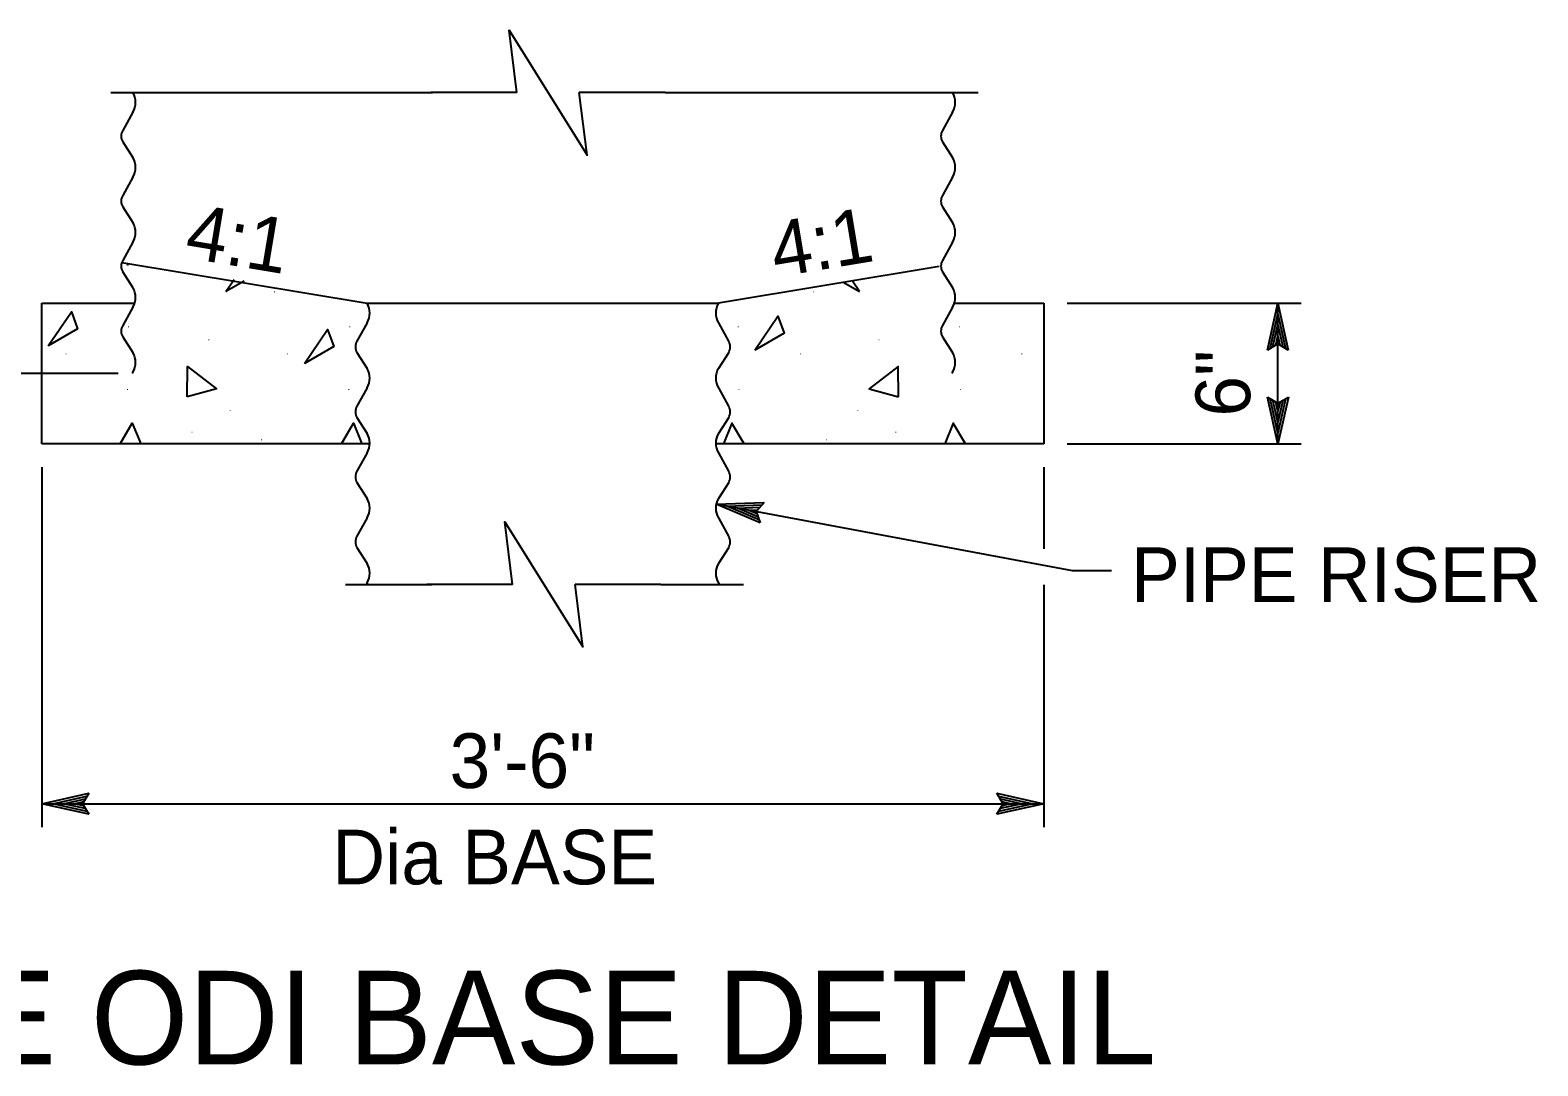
# Model space of a CAD drawing. Extents: x -894 to 866, y -472 to 714.
# Drawn here: x -231 to -37.9, y -320.8 to -188.1 of the extents above; entities that cross this region are included whole.
import ezdxf

# ---------------------------------------------------------------- set-up
doc = ezdxf.new("R2010")
doc.units = 0
for name, color, linetype in [('df_DETAIL-anno', 7, 'Continuous'), ('df_PIPE', 7, 'Continuous'), ('STR_Concrete A', 7, 'Continuous'), ('STR_Hatching B', 7, 'Continuous')]:
    doc.layers.add(name, color=color, linetype=linetype)

msp = doc.modelspace()

# ---------------------------------------------------------------- linework, layer by layer
at = {"layer": 'df_DETAIL-anno'}
for p, q in [((-98.15, -223.11), (-68.15, -223.11)), ((-72.49, -229.11), (-71.15, -223.11)), ((-71.15, -241.11), (-71.15, -223.11)), ((-71.15, -223.11), (-71.15, -223.11)), ((-71.15, -223.11), (-69.82, -229.11)), ((-72.14, -228.9), (-71.15, -224.49)), ((-71.78, -228.66), (-71.15, -225.88)), ((-71.15, -224.5), (-70.18, -228.88)), ((-71.15, -225.88), (-70.53, -228.7)), ((-71.43, -228.49), (-71.16, -227.26)), ((-71.16, -227.26), (-70.89, -228.47)), ((-71.15, -228.31), (-72.49, -229.11)), ((-72.49, -229.11), (-72.49, -229.11)), ((-69.82, -229.11), (-71.15, -228.31)), ((-69.82, -229.11), (-69.82, -229.11)), ((-219.72, -232.11), (-262.47, -232.11)), ((-71.15, -241.11), (-72.48, -235.11)), ((-72.48, -235.11), (-72.48, -235.11)), ((-72.48, -235.11), (-71.15, -235.91)), ((-71.16, -239.72), (-72.12, -235.35)), ((-71.15, -238.35), (-71.78, -235.53)), ((-71.15, -235.91), (-69.81, -235.11)), ((-69.81, -235.11), (-71.15, -241.11)), ((-70.17, -235.33), (-71.15, -239.73)), ((-70.53, -235.56), (-71.15, -238.35)), ((-69.81, -235.11), (-69.81, -235.11)), ((-71.15, -236.97), (-71.42, -235.76)), ((-70.87, -235.74), (-71.15, -236.97)), ((-98.15, -241.11), (-68.15, -241.11)), ((-71.15, -241.11), (-71.15, -241.11)), ((-229.47, -244.11), (-229.47, -290.21)), ((-101.15, -244.11), (-101.15, -254.55)), ((-143.1, -248.83), (-136.95, -248.62)), ((-97.48, -257.38), (-143.1, -248.83)), ((-137.45, -251.25), (-143.1, -248.83)), ((-143.1, -248.83), (-143.1, -248.83)), ((-137.59, -250.86), (-141.74, -249.08)), ((-141.73, -249.08), (-137.25, -248.93)), ((-136.95, -248.62), (-137.99, -249.78)), ((-136.95, -248.62), (-136.95, -248.62)), ((-140.38, -249.34), (-137.49, -249.24)), ((-137.76, -250.46), (-140.38, -249.34)), ((-139.02, -249.59), (-137.79, -249.55)), ((-137.87, -250.09), (-139.02, -249.59)), ((-137.99, -249.78), (-137.45, -251.25)), ((-137.45, -251.25), (-137.45, -251.25)), ((-92.48, -257.38), (-97.48, -257.38)), ((-101.15, -259.17), (-101.15, -290.21)), ((-229.47, -287.21), (-223.47, -285.88)), ((-229.47, -287.21), (-101.15, -287.21)), ((-223.47, -288.56), (-229.47, -287.21)), ((-229.47, -287.21), (-229.47, -287.21)), ((-223.69, -288.2), (-228.09, -287.22)), ((-228.08, -287.21), (-223.71, -286.24)), ((-226.71, -287.22), (-223.89, -286.59)), ((-223.92, -287.84), (-226.71, -287.22)), ((-225.33, -287.22), (-224.12, -286.95)), ((-224.1, -287.49), (-225.33, -287.22)), ((-223.47, -285.88), (-224.27, -287.21)), ((-224.27, -287.21), (-223.47, -288.56)), ((-223.47, -285.88), (-223.47, -285.88)), ((-106.35, -287.21), (-107.15, -285.88)), ((-107.15, -285.88), (-107.15, -285.88)), ((-107.15, -285.88), (-101.15, -287.21)), ((-101.15, -287.21), (-107.15, -288.55)), ((-107.15, -288.55), (-106.35, -287.21)), ((-106.94, -286.23), (-102.53, -287.21)), ((-102.54, -287.22), (-106.92, -288.19)), ((-103.92, -287.21), (-106.74, -287.84)), ((-106.7, -286.59), (-103.92, -287.21)), ((-106.53, -286.94), (-105.3, -287.21)), ((-105.3, -287.21), (-106.51, -287.48)), ((-101.15, -287.21), (-101.15, -287.21)), ((-223.47, -288.56), (-223.47, -288.56)), ((-107.15, -288.55), (-107.15, -288.55))]:
    msp.add_line(p, q, dxfattribs=at)
at = {"layer": 'df_PIPE'}
for p, q in [((-220.62, -196.11), (-179.45, -196.11)), ((-168.63, -196.11), (-179.63, -196.11)), ((-149.63, -196.11), (-160.63, -196.11)), ((-149.63, -196.11), (-109.55, -196.11)), ((-217.81, -198.61), (-219.11, -200.96)), ((-112.81, -198.61), (-114.11, -200.96)), ((-219.12, -202.42), (-217.82, -204.44)), ((-114.12, -202.42), (-112.82, -204.44)), ((-217.81, -206.94), (-219.11, -209.29)), ((-112.81, -206.94), (-114.11, -209.29)), ((-219.12, -210.75), (-217.82, -212.77)), ((-114.12, -210.75), (-112.82, -212.77)), ((-217.81, -215.27), (-219.11, -217.62)), ((-112.81, -215.27), (-114.11, -217.62)), ((-219.24, -217.88), (-187.81, -223.11)), ((-217.82, -221.1), (-219.12, -219.08)), ((-114.53, -218.4), (-142.81, -223.11)), ((-114.12, -219.08), (-112.82, -221.1)), ((-217.81, -223.6), (-219.11, -225.95)), ((-187.81, -223.11), (-142.81, -223.11)), ((-112.81, -223.6), (-114.11, -225.95)), ((-187.81, -225.61), (-189.11, -227.96)), ((-142.81, -225.61), (-141.51, -227.96)), ((-219.12, -227.41), (-217.82, -229.43)), ((-114.12, -227.41), (-112.82, -229.43)), ((-189.12, -229.42), (-187.82, -231.44)), ((-141.5, -229.42), (-142.8, -231.44)), ((-217.8, -231.92), (-217.91, -232.11)), ((-112.8, -231.92), (-112.91, -232.11)), ((-187.81, -233.94), (-189.11, -236.29)), ((-142.81, -233.94), (-141.51, -236.29)), ((-142.81, -233.94), (-141.51, -236.29)), ((-189.12, -237.75), (-187.82, -239.77)), ((-141.5, -237.75), (-142.8, -239.77)), ((-187.81, -242.27), (-189.11, -244.62)), ((-142.81, -242.27), (-141.51, -244.62)), ((-189.12, -246.08), (-187.82, -248.1)), ((-141.5, -246.08), (-142.8, -248.1)), ((-187.81, -250.6), (-189.11, -252.95)), ((-142.81, -250.6), (-141.51, -252.95)), ((-189.12, -254.41), (-187.82, -256.43)), ((-141.5, -254.41), (-142.8, -256.43)), ((-190.57, -259.11), (-179.54, -259.11)), ((-187.8, -258.92), (-187.91, -259.11)), ((-169.18, -259.11), (-180.18, -259.11)), ((-150.18, -259.11), (-161.18, -259.11)), ((-150.18, -259.11), (-139.6, -259.11)), ((-142.81, -258.93), (-142.71, -259.11))]:
    msp.add_line(p, q, dxfattribs=at)
for points in [[(-168.63, -196.11), (-169.63, -188.11), (-159.63, -204.11), (-160.63, -196.11)], [(-218.52, -218.28), (-218.37, -218.02)], [(-169.18, -259.11), (-170.18, -251.11), (-160.18, -267.11), (-161.18, -259.11)]]:
    msp.add_lwpolyline(points, dxfattribs=at)
for centre, radius, start, end in [((-219.94, -197.36), 2.47, 329.5345, 30.4655), ((-114.94, -197.36), 2.47, 329.5345, 30.4655), ((-217.81, -201.69), 1.5, 150.8519, 209.1481), ((-112.81, -201.69), 1.5, 150.8519, 209.1481), ((-219.94, -205.69), 2.47, 329.5345, 30.4655), ((-114.94, -205.69), 2.47, 329.5345, 30.4655), ((-217.81, -210.02), 1.5, 150.8519, 209.1481), ((-112.81, -210.02), 1.5, 150.8519, 209.1481), ((-219.94, -214.02), 2.47, 329.5345, 30.4655), ((-114.94, -214.02), 2.47, 329.5345, 30.4655), ((-217.81, -218.35), 1.5, 150.8519, 209.1481), ((-112.81, -218.35), 1.5, 150.8519, 209.1481), ((-219.94, -222.35), 2.47, 329.5345, 30.4655), ((-114.94, -222.35), 2.47, 329.5345, 30.4655), ((-189.94, -224.36), 2.47, 329.5345, 30.4655), ((-140.69, -224.36), 2.47, 149.5345, 210.4655), ((-217.81, -226.68), 1.5, 150.8519, 209.1481), ((-112.81, -226.68), 1.5, 150.8519, 209.1481), ((-219.94, -230.68), 2.47, 329.5345, 30.4655), ((-187.81, -228.69), 1.5, 150.8519, 209.1481), ((-142.81, -228.69), 1.5, 330.8519, 29.1481), ((-114.94, -230.68), 2.47, 329.5345, 30.4655), ((-189.94, -232.69), 2.47, 329.5345, 30.4655), ((-140.69, -232.69), 2.47, 149.5345, 210.4655), ((-187.81, -237.02), 1.5, 150.8519, 209.1481), ((-142.81, -237.02), 1.5, 330.8519, 29.1481), ((-142.81, -237.02), 1.5, 330.8519, 29.1481), ((-189.94, -241.02), 2.47, 329.5345, 30.4655), ((-140.69, -241.02), 2.47, 149.5345, 210.4655), ((-187.81, -245.35), 1.5, 150.8519, 209.1481), ((-142.81, -245.35), 1.5, 330.8519, 29.1481), ((-189.94, -249.35), 2.47, 329.5345, 30.4655), ((-140.69, -249.35), 2.47, 149.5345, 210.4655), ((-187.81, -253.68), 1.5, 150.8519, 209.1481), ((-142.81, -253.68), 1.5, 330.8519, 29.1481), ((-189.94, -257.68), 2.47, 329.5345, 30.4655), ((-140.69, -257.68), 2.47, 149.5345, 210.4655)]:
    msp.add_arc(centre, radius, start, end, dxfattribs=at)
at = {"layer": 'STR_Concrete A'}
for p, q in [((-229.47, -223.11), (-217.59, -223.11)), ((-229.47, -241.11), (-229.47, -223.11)), ((-112.59, -223.11), (-101.15, -223.11)), ((-101.15, -223.11), (-101.15, -241.11)), ((-187.47, -241.11), (-229.47, -241.11)), ((-101.15, -241.11), (-143.15, -241.11))]:
    msp.add_line(p, q, dxfattribs=at)
at = {"layer": 'STR_Hatching B'}
for points in [[(-205.89, -221.61), (-204.85, -220.07)], [(-203.58, -220.27), (-205.89, -221.61)], [(-126.73, -220.45), (-124.73, -221.61)], [(-124.73, -221.61), (-125.63, -220.28)], [(-219.44, -241.11), (-217.89, -238.48), (-216.81, -241.11)], [(-191.09, -241.11), (-189.55, -238.48), (-188.47, -241.11)], [(-139.53, -241.11), (-141.08, -238.48), (-142.15, -241.11)], [(-111.18, -241.11), (-112.73, -238.48), (-113.81, -241.11)]]:
    msp.add_lwpolyline(points, dxfattribs=at)
for points in [[(-228.66, -228.55), (-225.7, -224.19), (-224.91, -226.37)], [(-138.17, -229.12), (-135.2, -224.77), (-134.41, -226.94)], [(-195.84, -230.83), (-192.87, -226.48), (-192.08, -228.66)], [(-210.86, -235.1), (-210.83, -231.2), (-207.11, -234.08)], [(-119.76, -235.1), (-119.79, -231.2), (-123.51, -234.08)]]:
    msp.add_lwpolyline(points, close=True, dxfattribs=at)

# ---------------------------------------------------------------- texts
at = {"layer": 'df_DETAIL-anno'}
for s, rotation, p in [('4:1', 350.5376, (-211.34, -217.22)), ('4:1', 9.4623, (-135.48, -219.79)), ('6"', 90, (-74.7, -237.62))]:
    msp.add_text(s, height=7, rotation=rotation, dxfattribs=at).set_placement(p)
for s, height, p in [('PIPE RISER', 7, (-89.96, -261.38)), ('3\'-6"', 7, (-177.25, -285.2)), ('Dia BASE', 7, (-192.27, -297.54)), ('TYPE ODI BASE DETAIL', 12, (-269.57, -320.62))]:
    msp.add_text(s, height=height, dxfattribs=at).set_placement(p)
at = {"layer": 'STR_Hatching B'}
for p in [(-199.83, -221.71), (-130.8, -221.71), (-218.52, -226.18), (-208.24, -227.84), (-190.18, -226.18), (-140.44, -226.18), (-122.39, -227.84), (-112.1, -226.18), (-226.53, -229.64), (-198.18, -229.64), (-132.44, -229.64), (-104.1, -229.64), (-218.65, -234.23), (-190.31, -234.23), (-140.32, -234.23), (-111.97, -234.23), (-205.51, -236.88), (-125.11, -236.88), (-210.39, -239.68), (-201.49, -240.65), (-129.13, -240.65), (-120.24, -239.68)]:
    msp.add_text('.', height=0.8, dxfattribs=at).set_placement(p)

doc.saveas('drawing.dxf')
